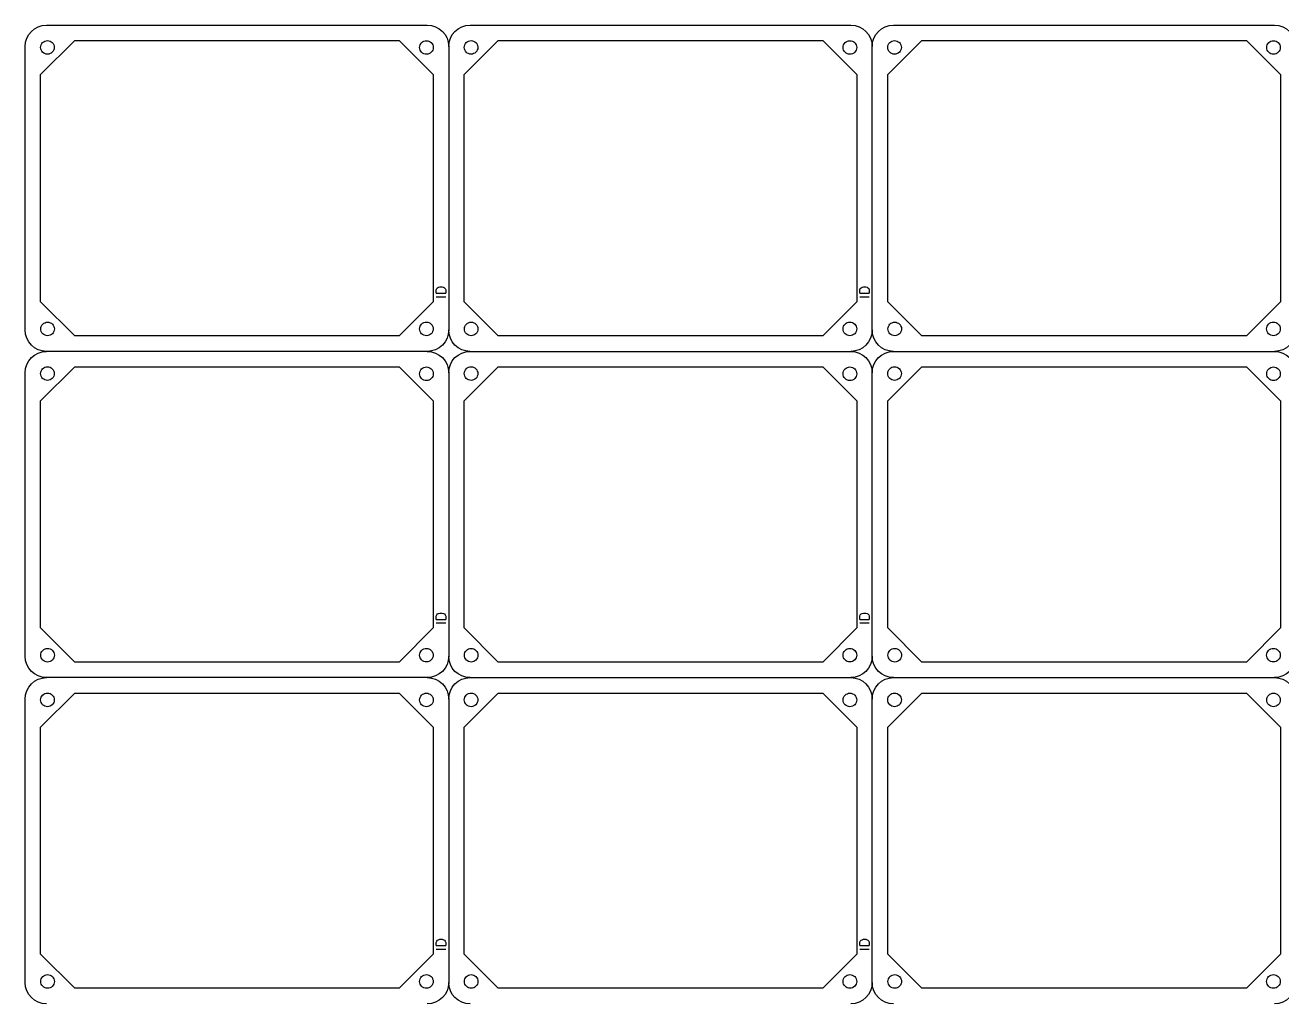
# Model space of a CAD drawing. Extents: x 0 to 498, y 0 to 383.
# Drawn here: x 0 to 295.4, y 153.4 to 383.5 of the extents above; entities that cross this region are included whole.
import ezdxf

# ---------------------------------------------------------------- set-up
doc = ezdxf.new("R2010")
doc.units = 0
doc.layers.get('0').update_dxf_attribs({"true_color": 0xffffff})

msp = doc.modelspace()

# ---------------------------------------------------------------- linework, layer by layer
at = {"color": 1, "true_color": 0xff0000}
for p, q in [((5.03, 383.5), (94.53, 383.5)), ((5.03, 383.5), (5.03, 383.5)), ((104.58, 383.5), (194.09, 383.5)), ((104.58, 383.5), (104.58, 383.5)), ((204.14, 383.5), (293.65, 383.5)), ((204.14, 383.5), (204.14, 383.5)), ((0, 311.83), (0, 378.47)), ((3.65, 371.87), (11.65, 379.87)), ((6.85, 378.27), (6.85, 378.27)), ((11.65, 379.87), (87.94, 379.87)), ((87.94, 379.87), (95.94, 371.87)), ((95.92, 378.24), (95.92, 378.24)), ((99.56, 378.47), (99.56, 311.83)), ((103.21, 371.87), (111.21, 379.87)), ((106.41, 378.27), (106.41, 378.27)), ((111.21, 379.87), (187.5, 379.87)), ((187.5, 379.87), (195.5, 371.87)), ((195.48, 378.24), (195.48, 378.24)), ((199.12, 311.83), (199.12, 378.47)), ((202.77, 371.87), (210.77, 379.87)), ((205.97, 378.27), (205.97, 378.27)), ((210.77, 379.87), (287.06, 379.87)), ((287.06, 379.87), (295.06, 371.87)), ((295.04, 378.24), (295.04, 378.24)), ((3.65, 318.47), (3.65, 371.87)), ((95.94, 371.87), (95.94, 318.47)), ((103.21, 318.47), (103.21, 371.87)), ((195.5, 371.87), (195.5, 318.47)), ((202.77, 318.47), (202.77, 371.87)), ((295.06, 371.87), (295.06, 318.47)), ((11.65, 310.47), (3.65, 318.47)), ((95.94, 318.47), (87.94, 310.47)), ((111.21, 310.47), (103.21, 318.47)), ((195.5, 318.47), (187.5, 310.47)), ((210.77, 310.47), (202.77, 318.47)), ((295.06, 318.47), (287.06, 310.47)), ((6.89, 312.07), (6.89, 312.07)), ((87.94, 310.47), (11.65, 310.47)), ((95.91, 312.08), (95.91, 312.08)), ((106.44, 312.07), (106.44, 312.07)), ((187.5, 310.47), (111.21, 310.47)), ((195.47, 312.08), (195.47, 312.08)), ((206, 312.07), (206, 312.07)), ((287.06, 310.47), (210.77, 310.47)), ((295.03, 312.08), (295.03, 312.08)), ((94.53, 306.8), (5.03, 306.8)), ((5.03, 306.8), (5.03, 306.8)), ((104.58, 306.8), (194.09, 306.8)), ((104.58, 306.8), (104.58, 306.8)), ((204.14, 306.8), (293.65, 306.8)), ((204.14, 306.8), (204.14, 306.8)), ((0, 235.13), (0, 301.77)), ((3.65, 295.17), (11.65, 303.17)), ((6.85, 301.57), (6.85, 301.57)), ((11.65, 303.17), (87.94, 303.17)), ((87.94, 303.17), (95.94, 295.17)), ((95.92, 301.54), (95.92, 301.54)), ((99.56, 301.77), (99.56, 235.13)), ((103.21, 295.17), (111.21, 303.17)), ((106.41, 301.57), (106.41, 301.57)), ((111.21, 303.17), (187.5, 303.17)), ((187.5, 303.17), (195.5, 295.17)), ((195.48, 301.54), (195.48, 301.54)), ((199.12, 235.13), (199.12, 301.77)), ((202.77, 295.17), (210.77, 303.17)), ((205.97, 301.57), (205.97, 301.57)), ((210.77, 303.17), (287.06, 303.17)), ((287.06, 303.17), (295.06, 295.17)), ((295.04, 301.54), (295.04, 301.54)), ((3.65, 241.77), (3.65, 295.17)), ((95.94, 295.17), (95.94, 241.77)), ((103.21, 241.77), (103.21, 295.17)), ((195.5, 295.17), (195.5, 241.77)), ((202.77, 241.77), (202.77, 295.17)), ((295.06, 295.17), (295.06, 241.77)), ((11.65, 233.77), (3.65, 241.77)), ((95.94, 241.77), (87.94, 233.77)), ((111.21, 233.77), (103.21, 241.77)), ((195.5, 241.77), (187.5, 233.77)), ((210.77, 233.77), (202.77, 241.77)), ((295.06, 241.77), (287.06, 233.77)), ((6.89, 235.37), (6.89, 235.37)), ((87.94, 233.77), (11.65, 233.77)), ((95.91, 235.38), (95.91, 235.38)), ((106.44, 235.37), (106.44, 235.37)), ((187.5, 233.77), (111.21, 233.77)), ((195.47, 235.38), (195.47, 235.38)), ((206, 235.37), (206, 235.37)), ((287.06, 233.77), (210.77, 233.77)), ((295.03, 235.38), (295.03, 235.38)), ((94.53, 230.1), (5.03, 230.1)), ((5.03, 230.1), (5.03, 230.1)), ((104.58, 230.1), (194.09, 230.1)), ((104.58, 230.1), (104.58, 230.1)), ((204.14, 230.1), (293.65, 230.1)), ((204.14, 230.1), (204.14, 230.1)), ((0, 158.43), (0, 225.07)), ((3.65, 218.47), (11.65, 226.47)), ((6.85, 224.87), (6.85, 224.87)), ((11.65, 226.47), (87.94, 226.47)), ((87.94, 226.47), (95.94, 218.47)), ((95.92, 224.84), (95.92, 224.84)), ((99.56, 225.07), (99.56, 158.43)), ((103.21, 218.47), (111.21, 226.47)), ((106.41, 224.87), (106.41, 224.87)), ((111.21, 226.47), (187.5, 226.47)), ((187.5, 226.47), (195.5, 218.47)), ((195.48, 224.84), (195.48, 224.84)), ((199.12, 158.43), (199.12, 225.07)), ((202.77, 218.47), (210.77, 226.47)), ((205.97, 224.87), (205.97, 224.87)), ((210.77, 226.47), (287.06, 226.47)), ((287.06, 226.47), (295.06, 218.47)), ((295.04, 224.84), (295.04, 224.84)), ((3.65, 165.07), (3.65, 218.47)), ((95.94, 218.47), (95.94, 165.07)), ((103.21, 165.07), (103.21, 218.47)), ((195.5, 218.47), (195.5, 165.07)), ((202.77, 165.07), (202.77, 218.47)), ((295.06, 218.47), (295.06, 165.07)), ((11.65, 157.07), (3.65, 165.07)), ((95.94, 165.07), (87.94, 157.07)), ((111.21, 157.07), (103.21, 165.07)), ((195.5, 165.07), (187.5, 157.07)), ((210.77, 157.07), (202.77, 165.07)), ((295.06, 165.07), (287.06, 157.07)), ((6.89, 158.67), (6.89, 158.67)), ((87.94, 157.07), (11.65, 157.07)), ((95.91, 158.68), (95.91, 158.68)), ((106.44, 158.67), (106.44, 158.67)), ((187.5, 157.07), (111.21, 157.07)), ((195.47, 158.68), (195.47, 158.68)), ((206, 158.67), (206, 158.67)), ((287.06, 157.07), (210.77, 157.07)), ((295.03, 158.68), (295.03, 158.68))]:
    msp.add_line(p, q, dxfattribs=at)
at = {"color": 7, "true_color": 0xffffff}
for p, q in [((96.64, 321.24), (96.75, 321.55)), ((96.64, 320.49), (96.64, 321.24)), ((96.64, 320.49), (98.87, 320.49)), ((96.64, 319.65), (98.87, 319.65)), ((96.75, 321.55), (96.96, 321.76)), ((96.96, 321.76), (97.17, 321.87)), ((97.17, 321.87), (97.49, 321.98)), ((97.49, 321.98), (98.02, 321.98)), ((98.02, 321.98), (98.34, 321.87)), ((98.34, 321.87), (98.55, 321.76)), ((98.55, 321.76), (98.76, 321.55)), ((98.76, 321.55), (98.87, 321.24)), ((98.87, 321.24), (98.87, 320.49)), ((196.2, 321.24), (196.31, 321.55)), ((196.2, 320.49), (196.2, 321.24)), ((196.2, 320.49), (198.42, 320.49)), ((196.2, 319.65), (198.42, 319.65)), ((196.31, 321.55), (196.52, 321.76)), ((196.52, 321.76), (196.73, 321.87)), ((196.73, 321.87), (197.05, 321.98)), ((197.05, 321.98), (197.58, 321.98)), ((197.58, 321.98), (197.9, 321.87)), ((197.9, 321.87), (198.11, 321.76)), ((198.11, 321.76), (198.32, 321.55)), ((198.32, 321.55), (198.42, 321.24)), ((198.42, 321.24), (198.42, 320.49)), ((97.17, 245.17), (97.49, 245.28)), ((97.49, 245.28), (98.02, 245.28)), ((98.02, 245.28), (98.34, 245.17)), ((196.73, 245.17), (197.05, 245.28)), ((197.05, 245.28), (197.58, 245.28)), ((197.58, 245.28), (197.9, 245.17)), ((96.64, 244.54), (96.75, 244.85)), ((96.64, 243.79), (96.64, 244.54)), ((96.64, 243.79), (98.87, 243.79)), ((96.64, 242.95), (98.87, 242.95)), ((96.75, 244.85), (96.96, 245.06)), ((96.96, 245.06), (97.17, 245.17)), ((98.34, 245.17), (98.55, 245.06)), ((98.55, 245.06), (98.76, 244.85)), ((98.76, 244.85), (98.87, 244.54)), ((98.87, 244.54), (98.87, 243.79)), ((196.2, 244.54), (196.31, 244.85)), ((196.2, 243.79), (196.2, 244.54)), ((196.2, 243.79), (198.42, 243.79)), ((196.2, 242.95), (198.42, 242.95)), ((196.31, 244.85), (196.52, 245.06)), ((196.52, 245.06), (196.73, 245.17)), ((197.9, 245.17), (198.11, 245.06)), ((198.11, 245.06), (198.32, 244.85)), ((198.32, 244.85), (198.42, 244.54)), ((198.42, 244.54), (198.42, 243.79)), ((96.96, 168.36), (97.17, 168.47)), ((97.17, 168.47), (97.49, 168.58)), ((97.49, 168.58), (98.02, 168.58)), ((98.02, 168.58), (98.34, 168.47)), ((98.34, 168.47), (98.55, 168.36)), ((196.52, 168.36), (196.73, 168.47)), ((196.73, 168.47), (197.05, 168.58)), ((197.05, 168.58), (197.58, 168.58)), ((197.58, 168.58), (197.9, 168.47)), ((197.9, 168.47), (198.11, 168.36)), ((96.64, 167.84), (96.75, 168.15)), ((96.64, 167.09), (96.64, 167.84)), ((96.64, 167.09), (98.87, 167.09)), ((96.64, 166.25), (98.87, 166.25)), ((96.75, 168.15), (96.96, 168.36)), ((98.55, 168.36), (98.76, 168.15)), ((98.76, 168.15), (98.87, 167.84)), ((98.87, 167.84), (98.87, 167.09)), ((196.2, 167.84), (196.31, 168.15)), ((196.2, 167.09), (196.2, 167.84)), ((196.2, 167.09), (198.42, 167.09)), ((196.2, 166.25), (198.42, 166.25)), ((196.31, 168.15), (196.52, 168.36)), ((198.11, 168.36), (198.32, 168.15)), ((198.32, 168.15), (198.42, 167.84)), ((198.42, 167.84), (198.42, 167.09))]:
    msp.add_line(p, q, dxfattribs=at)
at = {"color": 1, "true_color": 0xff0000}
for points in [[(0, 378.47), (0, 381.25), (2.24, 383.5), (5.03, 383.5)], [(94.53, 383.5), (97.32, 383.5), (99.56, 381.25), (99.56, 378.47)], [(99.56, 378.47), (99.56, 381.25), (101.8, 383.5), (104.58, 383.5)], [(194.09, 383.5), (196.88, 383.5), (199.12, 381.25), (199.12, 378.47)], [(199.12, 378.47), (199.12, 381.25), (201.36, 383.5), (204.14, 383.5)], [(293.65, 383.5), (296.44, 383.5), (298.68, 381.25), (298.68, 378.47)], [(3.65, 378.27), (3.65, 378.69), (3.82, 379.1), (4.12, 379.4)], [(4.12, 377.14), (3.82, 377.44), (3.65, 377.84), (3.65, 378.27)], [(4.12, 379.4), (4.42, 379.7), (4.83, 379.87), (5.25, 379.87)], [(5.25, 379.87), (5.67, 379.87), (6.08, 379.7), (6.38, 379.4)], [(6.38, 379.4), (6.68, 379.1), (6.85, 378.69), (6.85, 378.27)], [(6.85, 378.27), (6.85, 377.84), (6.68, 377.44), (6.38, 377.14)], [(92.72, 378.24), (92.72, 378.67), (92.89, 379.08), (93.19, 379.38)], [(93.19, 377.11), (92.89, 377.41), (92.72, 377.82), (92.72, 378.24)], [(93.19, 379.38), (93.49, 379.68), (93.9, 379.84), (94.32, 379.84)], [(94.32, 379.84), (94.75, 379.84), (95.15, 379.68), (95.45, 379.38)], [(95.45, 379.38), (95.75, 379.08), (95.92, 378.67), (95.92, 378.24)], [(95.92, 378.24), (95.92, 377.82), (95.75, 377.41), (95.45, 377.11)], [(103.21, 378.27), (103.21, 378.69), (103.38, 379.1), (103.68, 379.4)], [(103.68, 377.14), (103.38, 377.44), (103.21, 377.84), (103.21, 378.27)], [(103.68, 379.4), (103.98, 379.7), (104.38, 379.87), (104.81, 379.87)], [(104.81, 379.87), (105.23, 379.87), (105.64, 379.7), (105.94, 379.4)], [(105.94, 379.4), (106.24, 379.1), (106.41, 378.69), (106.41, 378.27)], [(106.41, 378.27), (106.41, 377.84), (106.24, 377.44), (105.94, 377.14)], [(192.28, 378.24), (192.28, 378.67), (192.45, 379.08), (192.75, 379.38)], [(192.75, 377.11), (192.45, 377.41), (192.28, 377.82), (192.28, 378.24)], [(192.75, 379.38), (193.05, 379.68), (193.46, 379.84), (193.88, 379.84)], [(193.88, 379.84), (194.31, 379.84), (194.71, 379.68), (195.01, 379.38)], [(195.01, 379.38), (195.31, 379.08), (195.48, 378.67), (195.48, 378.24)], [(195.48, 378.24), (195.48, 377.82), (195.31, 377.41), (195.01, 377.11)], [(202.77, 378.27), (202.77, 378.69), (202.94, 379.1), (203.24, 379.4)], [(203.24, 377.14), (202.94, 377.44), (202.77, 377.84), (202.77, 378.27)], [(203.24, 379.4), (203.54, 379.7), (203.94, 379.87), (204.37, 379.87)], [(204.37, 379.87), (204.79, 379.87), (205.2, 379.7), (205.5, 379.4)], [(205.5, 379.4), (205.8, 379.1), (205.97, 378.69), (205.97, 378.27)], [(205.97, 378.27), (205.97, 377.84), (205.8, 377.44), (205.5, 377.14)], [(291.84, 378.24), (291.84, 378.67), (292.01, 379.08), (292.31, 379.38)], [(292.31, 377.11), (292.01, 377.41), (291.84, 377.82), (291.84, 378.24)], [(292.31, 379.38), (292.61, 379.68), (293.02, 379.84), (293.44, 379.84)], [(293.44, 379.84), (293.87, 379.84), (294.27, 379.68), (294.57, 379.38)], [(294.57, 379.38), (294.87, 379.08), (295.04, 378.67), (295.04, 378.24)], [(295.04, 378.24), (295.04, 377.82), (294.87, 377.41), (294.57, 377.11)], [(5.25, 376.67), (4.83, 376.67), (4.42, 376.84), (4.12, 377.14)], [(6.38, 377.14), (6.08, 376.84), (5.67, 376.67), (5.25, 376.67)], [(94.32, 376.64), (93.9, 376.64), (93.49, 376.81), (93.19, 377.11)], [(95.45, 377.11), (95.15, 376.81), (94.75, 376.64), (94.32, 376.64)], [(104.81, 376.67), (104.38, 376.67), (103.98, 376.84), (103.68, 377.14)], [(105.94, 377.14), (105.64, 376.84), (105.23, 376.67), (104.81, 376.67)], [(193.88, 376.64), (193.46, 376.64), (193.05, 376.81), (192.75, 377.11)], [(195.01, 377.11), (194.71, 376.81), (194.31, 376.64), (193.88, 376.64)], [(204.37, 376.67), (203.94, 376.67), (203.54, 376.84), (203.24, 377.14)], [(205.5, 377.14), (205.2, 376.84), (204.79, 376.67), (204.37, 376.67)], [(293.44, 376.64), (293.02, 376.64), (292.61, 376.81), (292.31, 377.11)], [(294.57, 377.11), (294.27, 376.81), (293.87, 376.64), (293.44, 376.64)], [(3.69, 312.07), (3.69, 312.49), (3.85, 312.9), (4.15, 313.2)], [(4.15, 313.2), (4.45, 313.5), (4.86, 313.67), (5.29, 313.67)], [(5.29, 313.67), (5.71, 313.67), (6.12, 313.5), (6.42, 313.2)], [(6.42, 313.2), (6.72, 312.9), (6.89, 312.49), (6.89, 312.07)], [(92.71, 312.08), (92.71, 312.5), (92.88, 312.91), (93.18, 313.21)], [(93.18, 313.21), (93.48, 313.51), (93.89, 313.68), (94.31, 313.68)], [(94.31, 313.68), (94.74, 313.68), (95.15, 313.51), (95.45, 313.21)], [(95.45, 313.21), (95.75, 312.91), (95.91, 312.5), (95.91, 312.08)], [(103.24, 312.07), (103.24, 312.49), (103.41, 312.9), (103.71, 313.2)], [(103.71, 313.2), (104.01, 313.5), (104.42, 313.67), (104.84, 313.67)], [(104.84, 313.67), (105.27, 313.67), (105.68, 313.5), (105.98, 313.2)], [(105.98, 313.2), (106.28, 312.9), (106.44, 312.49), (106.44, 312.07)], [(192.27, 312.08), (192.27, 312.5), (192.44, 312.91), (192.74, 313.21)], [(192.74, 313.21), (193.04, 313.51), (193.45, 313.68), (193.87, 313.68)], [(193.87, 313.68), (194.3, 313.68), (194.7, 313.51), (195, 313.21)], [(195, 313.21), (195.31, 312.91), (195.47, 312.5), (195.47, 312.08)], [(202.8, 312.07), (202.8, 312.49), (202.97, 312.9), (203.27, 313.2)], [(203.27, 313.2), (203.57, 313.5), (203.98, 313.67), (204.4, 313.67)], [(204.4, 313.67), (204.83, 313.67), (205.24, 313.5), (205.54, 313.2)], [(205.54, 313.2), (205.84, 312.9), (206, 312.49), (206, 312.07)], [(291.83, 312.08), (291.83, 312.5), (292, 312.91), (292.3, 313.21)], [(292.3, 313.21), (292.6, 313.51), (293.01, 313.68), (293.43, 313.68)], [(293.43, 313.68), (293.86, 313.68), (294.26, 313.51), (294.56, 313.21)], [(294.56, 313.21), (294.86, 312.91), (295.03, 312.5), (295.03, 312.08)], [(5.03, 306.8), (2.24, 306.8), (0, 309.04), (0, 311.83)], [(4.15, 310.94), (3.85, 311.24), (3.69, 311.64), (3.69, 312.07)], [(5.29, 310.47), (4.86, 310.47), (4.45, 310.64), (4.15, 310.94)], [(6.42, 310.94), (6.12, 310.64), (5.71, 310.47), (5.29, 310.47)], [(6.89, 312.07), (6.89, 311.64), (6.72, 311.24), (6.42, 310.94)], [(93.18, 310.94), (92.88, 311.24), (92.71, 311.65), (92.71, 312.08)], [(94.31, 310.48), (93.89, 310.48), (93.48, 310.64), (93.18, 310.94)], [(95.45, 310.94), (95.15, 310.64), (94.74, 310.48), (94.31, 310.48)], [(99.56, 311.83), (99.56, 309.04), (97.32, 306.8), (94.53, 306.8)], [(95.91, 312.08), (95.91, 311.65), (95.75, 311.24), (95.45, 310.94)], [(104.58, 306.8), (101.8, 306.8), (99.56, 309.04), (99.56, 311.83)], [(103.71, 310.94), (103.41, 311.24), (103.24, 311.64), (103.24, 312.07)], [(104.84, 310.47), (104.42, 310.47), (104.01, 310.64), (103.71, 310.94)], [(105.98, 310.94), (105.68, 310.64), (105.27, 310.47), (104.84, 310.47)], [(106.44, 312.07), (106.44, 311.64), (106.28, 311.24), (105.98, 310.94)], [(192.74, 310.94), (192.44, 311.24), (192.27, 311.65), (192.27, 312.08)], [(193.87, 310.48), (193.45, 310.48), (193.04, 310.64), (192.74, 310.94)], [(195, 310.94), (194.7, 310.64), (194.3, 310.48), (193.87, 310.48)], [(199.12, 311.83), (199.12, 309.04), (196.88, 306.8), (194.09, 306.8)], [(195.47, 312.08), (195.47, 311.65), (195.31, 311.24), (195, 310.94)], [(204.14, 306.8), (201.36, 306.8), (199.12, 309.04), (199.12, 311.83)], [(203.27, 310.94), (202.97, 311.24), (202.8, 311.64), (202.8, 312.07)], [(204.4, 310.47), (203.98, 310.47), (203.57, 310.64), (203.27, 310.94)], [(205.54, 310.94), (205.24, 310.64), (204.83, 310.47), (204.4, 310.47)], [(206, 312.07), (206, 311.64), (205.84, 311.24), (205.54, 310.94)], [(292.3, 310.94), (292, 311.24), (291.83, 311.65), (291.83, 312.08)], [(293.43, 310.48), (293.01, 310.48), (292.6, 310.64), (292.3, 310.94)], [(294.56, 310.94), (294.26, 310.64), (293.86, 310.48), (293.43, 310.48)], [(298.68, 311.83), (298.68, 309.04), (296.44, 306.8), (293.65, 306.8)], [(295.03, 312.08), (295.03, 311.65), (294.86, 311.24), (294.56, 310.94)], [(0, 301.77), (0, 304.55), (2.24, 306.8), (5.03, 306.8)], [(94.53, 306.8), (97.32, 306.8), (99.56, 304.55), (99.56, 301.77)], [(99.56, 301.77), (99.56, 304.55), (101.8, 306.8), (104.58, 306.8)], [(194.09, 306.8), (196.88, 306.8), (199.12, 304.55), (199.12, 301.77)], [(199.12, 301.77), (199.12, 304.55), (201.36, 306.8), (204.14, 306.8)], [(293.65, 306.8), (296.44, 306.8), (298.68, 304.55), (298.68, 301.77)], [(3.65, 301.57), (3.65, 301.99), (3.82, 302.4), (4.12, 302.7)], [(4.12, 300.44), (3.82, 300.74), (3.65, 301.14), (3.65, 301.57)], [(4.12, 302.7), (4.42, 303), (4.83, 303.17), (5.25, 303.17)], [(5.25, 303.17), (5.67, 303.17), (6.08, 303), (6.38, 302.7)], [(6.38, 302.7), (6.68, 302.4), (6.85, 301.99), (6.85, 301.57)], [(6.85, 301.57), (6.85, 301.14), (6.68, 300.74), (6.38, 300.44)], [(92.72, 301.54), (92.72, 301.97), (92.89, 302.38), (93.19, 302.68)], [(93.19, 300.41), (92.89, 300.71), (92.72, 301.12), (92.72, 301.54)], [(93.19, 302.68), (93.49, 302.98), (93.9, 303.14), (94.32, 303.14)], [(94.32, 303.14), (94.75, 303.14), (95.15, 302.98), (95.45, 302.68)], [(95.45, 302.68), (95.75, 302.38), (95.92, 301.97), (95.92, 301.54)], [(95.92, 301.54), (95.92, 301.12), (95.75, 300.71), (95.45, 300.41)], [(103.21, 301.57), (103.21, 301.99), (103.38, 302.4), (103.68, 302.7)], [(103.68, 300.44), (103.38, 300.74), (103.21, 301.14), (103.21, 301.57)], [(103.68, 302.7), (103.98, 303), (104.38, 303.17), (104.81, 303.17)], [(104.81, 303.17), (105.23, 303.17), (105.64, 303), (105.94, 302.7)], [(105.94, 302.7), (106.24, 302.4), (106.41, 301.99), (106.41, 301.57)], [(106.41, 301.57), (106.41, 301.14), (106.24, 300.74), (105.94, 300.44)], [(192.28, 301.54), (192.28, 301.97), (192.45, 302.38), (192.75, 302.68)], [(192.75, 300.41), (192.45, 300.71), (192.28, 301.12), (192.28, 301.54)], [(192.75, 302.68), (193.05, 302.98), (193.46, 303.14), (193.88, 303.14)], [(193.88, 303.14), (194.31, 303.14), (194.71, 302.98), (195.01, 302.68)], [(195.01, 302.68), (195.31, 302.38), (195.48, 301.97), (195.48, 301.54)], [(195.48, 301.54), (195.48, 301.12), (195.31, 300.71), (195.01, 300.41)], [(202.77, 301.57), (202.77, 301.99), (202.94, 302.4), (203.24, 302.7)], [(203.24, 300.44), (202.94, 300.74), (202.77, 301.14), (202.77, 301.57)], [(203.24, 302.7), (203.54, 303), (203.94, 303.17), (204.37, 303.17)], [(204.37, 303.17), (204.79, 303.17), (205.2, 303), (205.5, 302.7)], [(205.5, 302.7), (205.8, 302.4), (205.97, 301.99), (205.97, 301.57)], [(205.97, 301.57), (205.97, 301.14), (205.8, 300.74), (205.5, 300.44)], [(291.84, 301.54), (291.84, 301.97), (292.01, 302.38), (292.31, 302.68)], [(292.31, 300.41), (292.01, 300.71), (291.84, 301.12), (291.84, 301.54)], [(292.31, 302.68), (292.61, 302.98), (293.02, 303.14), (293.44, 303.14)], [(293.44, 303.14), (293.87, 303.14), (294.27, 302.98), (294.57, 302.68)], [(294.57, 302.68), (294.87, 302.38), (295.04, 301.97), (295.04, 301.54)], [(295.04, 301.54), (295.04, 301.12), (294.87, 300.71), (294.57, 300.41)], [(5.25, 299.97), (4.83, 299.97), (4.42, 300.14), (4.12, 300.44)], [(6.38, 300.44), (6.08, 300.14), (5.67, 299.97), (5.25, 299.97)], [(94.32, 299.94), (93.9, 299.94), (93.49, 300.11), (93.19, 300.41)], [(95.45, 300.41), (95.15, 300.11), (94.75, 299.94), (94.32, 299.94)], [(104.81, 299.97), (104.38, 299.97), (103.98, 300.14), (103.68, 300.44)], [(105.94, 300.44), (105.64, 300.14), (105.23, 299.97), (104.81, 299.97)], [(193.88, 299.94), (193.46, 299.94), (193.05, 300.11), (192.75, 300.41)], [(195.01, 300.41), (194.71, 300.11), (194.31, 299.94), (193.88, 299.94)], [(204.37, 299.97), (203.94, 299.97), (203.54, 300.14), (203.24, 300.44)], [(205.5, 300.44), (205.2, 300.14), (204.79, 299.97), (204.37, 299.97)], [(293.44, 299.94), (293.02, 299.94), (292.61, 300.11), (292.31, 300.41)], [(294.57, 300.41), (294.27, 300.11), (293.87, 299.94), (293.44, 299.94)], [(3.69, 235.37), (3.69, 235.79), (3.85, 236.2), (4.15, 236.5)], [(4.15, 236.5), (4.45, 236.8), (4.86, 236.97), (5.29, 236.97)], [(5.29, 236.97), (5.71, 236.97), (6.12, 236.8), (6.42, 236.5)], [(6.42, 236.5), (6.72, 236.2), (6.89, 235.79), (6.89, 235.37)], [(92.71, 235.38), (92.71, 235.8), (92.88, 236.21), (93.18, 236.51)], [(93.18, 236.51), (93.48, 236.81), (93.89, 236.98), (94.31, 236.98)], [(94.31, 236.98), (94.74, 236.98), (95.15, 236.81), (95.45, 236.51)], [(95.45, 236.51), (95.75, 236.21), (95.91, 235.8), (95.91, 235.38)], [(103.24, 235.37), (103.24, 235.79), (103.41, 236.2), (103.71, 236.5)], [(103.71, 236.5), (104.01, 236.8), (104.42, 236.97), (104.84, 236.97)], [(104.84, 236.97), (105.27, 236.97), (105.68, 236.8), (105.98, 236.5)], [(105.98, 236.5), (106.28, 236.2), (106.44, 235.79), (106.44, 235.37)], [(192.27, 235.38), (192.27, 235.8), (192.44, 236.21), (192.74, 236.51)], [(192.74, 236.51), (193.04, 236.81), (193.45, 236.98), (193.87, 236.98)], [(193.87, 236.98), (194.3, 236.98), (194.7, 236.81), (195, 236.51)], [(195, 236.51), (195.31, 236.21), (195.47, 235.8), (195.47, 235.38)], [(202.8, 235.37), (202.8, 235.79), (202.97, 236.2), (203.27, 236.5)], [(203.27, 236.5), (203.57, 236.8), (203.98, 236.97), (204.4, 236.97)], [(204.4, 236.97), (204.83, 236.97), (205.24, 236.8), (205.54, 236.5)], [(205.54, 236.5), (205.84, 236.2), (206, 235.79), (206, 235.37)], [(291.83, 235.38), (291.83, 235.8), (292, 236.21), (292.3, 236.51)], [(292.3, 236.51), (292.6, 236.81), (293.01, 236.98), (293.43, 236.98)], [(293.43, 236.98), (293.86, 236.98), (294.26, 236.81), (294.56, 236.51)], [(294.56, 236.51), (294.86, 236.21), (295.03, 235.8), (295.03, 235.38)], [(5.03, 230.1), (2.24, 230.1), (0, 232.34), (0, 235.13)], [(4.15, 234.24), (3.85, 234.54), (3.69, 234.94), (3.69, 235.37)], [(5.29, 233.77), (4.86, 233.77), (4.45, 233.94), (4.15, 234.24)], [(6.42, 234.24), (6.12, 233.94), (5.71, 233.77), (5.29, 233.77)], [(6.89, 235.37), (6.89, 234.94), (6.72, 234.54), (6.42, 234.24)], [(93.18, 234.25), (92.88, 234.55), (92.71, 234.95), (92.71, 235.38)], [(94.31, 233.78), (93.89, 233.78), (93.48, 233.95), (93.18, 234.25)], [(95.45, 234.25), (95.15, 233.95), (94.74, 233.78), (94.31, 233.78)], [(99.56, 235.13), (99.56, 232.34), (97.32, 230.1), (94.53, 230.1)], [(95.91, 235.38), (95.91, 234.95), (95.75, 234.55), (95.45, 234.25)], [(104.58, 230.1), (101.8, 230.1), (99.56, 232.34), (99.56, 235.13)], [(103.71, 234.24), (103.41, 234.54), (103.24, 234.94), (103.24, 235.37)], [(104.84, 233.77), (104.42, 233.77), (104.01, 233.94), (103.71, 234.24)], [(105.98, 234.24), (105.68, 233.94), (105.27, 233.77), (104.84, 233.77)], [(106.44, 235.37), (106.44, 234.94), (106.28, 234.54), (105.98, 234.24)], [(192.74, 234.25), (192.44, 234.55), (192.27, 234.95), (192.27, 235.38)], [(193.87, 233.78), (193.45, 233.78), (193.04, 233.95), (192.74, 234.25)], [(195, 234.25), (194.7, 233.95), (194.3, 233.78), (193.87, 233.78)], [(199.12, 235.13), (199.12, 232.34), (196.88, 230.1), (194.09, 230.1)], [(195.47, 235.38), (195.47, 234.95), (195.31, 234.55), (195, 234.25)], [(204.14, 230.1), (201.36, 230.1), (199.12, 232.34), (199.12, 235.13)], [(203.27, 234.24), (202.97, 234.54), (202.8, 234.94), (202.8, 235.37)], [(204.4, 233.77), (203.98, 233.77), (203.57, 233.94), (203.27, 234.24)], [(205.54, 234.24), (205.24, 233.94), (204.83, 233.77), (204.4, 233.77)], [(206, 235.37), (206, 234.94), (205.84, 234.54), (205.54, 234.24)], [(292.3, 234.25), (292, 234.55), (291.83, 234.95), (291.83, 235.38)], [(293.43, 233.78), (293.01, 233.78), (292.6, 233.95), (292.3, 234.25)], [(294.56, 234.25), (294.26, 233.95), (293.86, 233.78), (293.43, 233.78)], [(298.68, 235.13), (298.68, 232.34), (296.44, 230.1), (293.65, 230.1)], [(295.03, 235.38), (295.03, 234.95), (294.86, 234.55), (294.56, 234.25)], [(0, 225.07), (0, 227.85), (2.24, 230.1), (5.03, 230.1)], [(94.53, 230.1), (97.32, 230.1), (99.56, 227.85), (99.56, 225.07)], [(99.56, 225.07), (99.56, 227.85), (101.8, 230.1), (104.58, 230.1)], [(194.09, 230.1), (196.88, 230.1), (199.12, 227.85), (199.12, 225.07)], [(199.12, 225.07), (199.12, 227.85), (201.36, 230.1), (204.14, 230.1)], [(293.65, 230.1), (296.44, 230.1), (298.68, 227.85), (298.68, 225.07)], [(3.65, 224.87), (3.65, 225.29), (3.82, 225.7), (4.12, 226)], [(4.12, 223.74), (3.82, 224.04), (3.65, 224.44), (3.65, 224.87)], [(4.12, 226), (4.42, 226.3), (4.83, 226.47), (5.25, 226.47)], [(5.25, 226.47), (5.67, 226.47), (6.08, 226.3), (6.38, 226)], [(6.38, 226), (6.68, 225.7), (6.85, 225.29), (6.85, 224.87)], [(6.85, 224.87), (6.85, 224.44), (6.68, 224.04), (6.38, 223.74)], [(92.72, 224.84), (92.72, 225.27), (92.89, 225.68), (93.19, 225.98)], [(93.19, 223.71), (92.89, 224.01), (92.72, 224.42), (92.72, 224.84)], [(93.19, 225.98), (93.49, 226.28), (93.9, 226.44), (94.32, 226.44)], [(94.32, 226.44), (94.75, 226.44), (95.15, 226.28), (95.45, 225.98)], [(95.45, 225.98), (95.75, 225.68), (95.92, 225.27), (95.92, 224.84)], [(95.92, 224.84), (95.92, 224.42), (95.75, 224.01), (95.45, 223.71)], [(103.21, 224.87), (103.21, 225.29), (103.38, 225.7), (103.68, 226)], [(103.68, 223.74), (103.38, 224.04), (103.21, 224.44), (103.21, 224.87)], [(103.68, 226), (103.98, 226.3), (104.38, 226.47), (104.81, 226.47)], [(104.81, 226.47), (105.23, 226.47), (105.64, 226.3), (105.94, 226)], [(105.94, 226), (106.24, 225.7), (106.41, 225.29), (106.41, 224.87)], [(106.41, 224.87), (106.41, 224.44), (106.24, 224.04), (105.94, 223.74)], [(192.28, 224.84), (192.28, 225.27), (192.45, 225.68), (192.75, 225.98)], [(192.75, 223.71), (192.45, 224.01), (192.28, 224.42), (192.28, 224.84)], [(192.75, 225.98), (193.05, 226.28), (193.46, 226.44), (193.88, 226.44)], [(193.88, 226.44), (194.31, 226.44), (194.71, 226.28), (195.01, 225.98)], [(195.01, 225.98), (195.31, 225.68), (195.48, 225.27), (195.48, 224.84)], [(195.48, 224.84), (195.48, 224.42), (195.31, 224.01), (195.01, 223.71)], [(202.77, 224.87), (202.77, 225.29), (202.94, 225.7), (203.24, 226)], [(203.24, 223.74), (202.94, 224.04), (202.77, 224.44), (202.77, 224.87)], [(203.24, 226), (203.54, 226.3), (203.94, 226.47), (204.37, 226.47)], [(204.37, 226.47), (204.79, 226.47), (205.2, 226.3), (205.5, 226)], [(205.5, 226), (205.8, 225.7), (205.97, 225.29), (205.97, 224.87)], [(205.97, 224.87), (205.97, 224.44), (205.8, 224.04), (205.5, 223.74)], [(291.84, 224.84), (291.84, 225.27), (292.01, 225.68), (292.31, 225.98)], [(292.31, 223.71), (292.01, 224.01), (291.84, 224.42), (291.84, 224.84)], [(292.31, 225.98), (292.61, 226.28), (293.02, 226.44), (293.44, 226.44)], [(293.44, 226.44), (293.87, 226.44), (294.27, 226.28), (294.57, 225.98)], [(294.57, 225.98), (294.87, 225.68), (295.04, 225.27), (295.04, 224.84)], [(295.04, 224.84), (295.04, 224.42), (294.87, 224.01), (294.57, 223.71)], [(5.25, 223.27), (4.83, 223.27), (4.42, 223.44), (4.12, 223.74)], [(6.38, 223.74), (6.08, 223.44), (5.67, 223.27), (5.25, 223.27)], [(94.32, 223.24), (93.9, 223.24), (93.49, 223.41), (93.19, 223.71)], [(95.45, 223.71), (95.15, 223.41), (94.75, 223.24), (94.32, 223.24)], [(104.81, 223.27), (104.38, 223.27), (103.98, 223.44), (103.68, 223.74)], [(105.94, 223.74), (105.64, 223.44), (105.23, 223.27), (104.81, 223.27)], [(193.88, 223.24), (193.46, 223.24), (193.05, 223.41), (192.75, 223.71)], [(195.01, 223.71), (194.71, 223.41), (194.31, 223.24), (193.88, 223.24)], [(204.37, 223.27), (203.94, 223.27), (203.54, 223.44), (203.24, 223.74)], [(205.5, 223.74), (205.2, 223.44), (204.79, 223.27), (204.37, 223.27)], [(293.44, 223.24), (293.02, 223.24), (292.61, 223.41), (292.31, 223.71)], [(294.57, 223.71), (294.27, 223.41), (293.87, 223.24), (293.44, 223.24)], [(3.69, 158.67), (3.69, 159.09), (3.85, 159.5), (4.15, 159.8)], [(4.15, 159.8), (4.45, 160.1), (4.86, 160.27), (5.29, 160.27)], [(5.29, 160.27), (5.71, 160.27), (6.12, 160.1), (6.42, 159.8)], [(6.42, 159.8), (6.72, 159.5), (6.89, 159.09), (6.89, 158.67)], [(92.71, 158.68), (92.71, 159.1), (92.88, 159.51), (93.18, 159.81)], [(93.18, 159.81), (93.48, 160.11), (93.89, 160.28), (94.31, 160.28)], [(94.31, 160.28), (94.74, 160.28), (95.15, 160.11), (95.45, 159.81)], [(95.45, 159.81), (95.75, 159.51), (95.91, 159.1), (95.91, 158.68)], [(103.24, 158.67), (103.24, 159.09), (103.41, 159.5), (103.71, 159.8)], [(103.71, 159.8), (104.01, 160.1), (104.42, 160.27), (104.84, 160.27)], [(104.84, 160.27), (105.27, 160.27), (105.68, 160.1), (105.98, 159.8)], [(105.98, 159.8), (106.28, 159.5), (106.44, 159.09), (106.44, 158.67)], [(192.27, 158.68), (192.27, 159.1), (192.44, 159.51), (192.74, 159.81)], [(192.74, 159.81), (193.04, 160.11), (193.45, 160.28), (193.87, 160.28)], [(193.87, 160.28), (194.3, 160.28), (194.7, 160.11), (195, 159.81)], [(195, 159.81), (195.31, 159.51), (195.47, 159.1), (195.47, 158.68)], [(202.8, 158.67), (202.8, 159.09), (202.97, 159.5), (203.27, 159.8)], [(203.27, 159.8), (203.57, 160.1), (203.98, 160.27), (204.4, 160.27)], [(204.4, 160.27), (204.83, 160.27), (205.24, 160.1), (205.54, 159.8)], [(205.54, 159.8), (205.84, 159.5), (206, 159.09), (206, 158.67)], [(291.83, 158.68), (291.83, 159.1), (292, 159.51), (292.3, 159.81)], [(292.3, 159.81), (292.6, 160.11), (293.01, 160.28), (293.43, 160.28)], [(293.43, 160.28), (293.86, 160.28), (294.26, 160.11), (294.56, 159.81)], [(294.56, 159.81), (294.86, 159.51), (295.03, 159.1), (295.03, 158.68)], [(5.03, 153.4), (2.24, 153.4), (0, 155.64), (0, 158.43)], [(4.15, 157.54), (3.85, 157.84), (3.69, 158.24), (3.69, 158.67)], [(5.29, 157.07), (4.86, 157.07), (4.45, 157.24), (4.15, 157.54)], [(6.42, 157.54), (6.12, 157.24), (5.71, 157.07), (5.29, 157.07)], [(6.89, 158.67), (6.89, 158.24), (6.72, 157.84), (6.42, 157.54)], [(93.18, 157.55), (92.88, 157.85), (92.71, 158.25), (92.71, 158.68)], [(94.31, 157.08), (93.89, 157.08), (93.48, 157.25), (93.18, 157.55)], [(95.45, 157.55), (95.15, 157.25), (94.74, 157.08), (94.31, 157.08)], [(99.56, 158.43), (99.56, 155.64), (97.32, 153.4), (94.53, 153.4)], [(95.91, 158.68), (95.91, 158.25), (95.75, 157.85), (95.45, 157.55)], [(104.58, 153.4), (101.8, 153.4), (99.56, 155.64), (99.56, 158.43)], [(103.71, 157.54), (103.41, 157.84), (103.24, 158.24), (103.24, 158.67)], [(104.84, 157.07), (104.42, 157.07), (104.01, 157.24), (103.71, 157.54)], [(105.98, 157.54), (105.68, 157.24), (105.27, 157.07), (104.84, 157.07)], [(106.44, 158.67), (106.44, 158.24), (106.28, 157.84), (105.98, 157.54)], [(192.74, 157.55), (192.44, 157.85), (192.27, 158.25), (192.27, 158.68)], [(193.87, 157.08), (193.45, 157.08), (193.04, 157.25), (192.74, 157.55)], [(195, 157.55), (194.7, 157.25), (194.3, 157.08), (193.87, 157.08)], [(199.12, 158.43), (199.12, 155.64), (196.88, 153.4), (194.09, 153.4)], [(195.47, 158.68), (195.47, 158.25), (195.31, 157.85), (195, 157.55)], [(204.14, 153.4), (201.36, 153.4), (199.12, 155.64), (199.12, 158.43)], [(203.27, 157.54), (202.97, 157.84), (202.8, 158.24), (202.8, 158.67)], [(204.4, 157.07), (203.98, 157.07), (203.57, 157.24), (203.27, 157.54)], [(205.54, 157.54), (205.24, 157.24), (204.83, 157.07), (204.4, 157.07)], [(206, 158.67), (206, 158.24), (205.84, 157.84), (205.54, 157.54)], [(292.3, 157.55), (292, 157.85), (291.83, 158.25), (291.83, 158.68)], [(293.43, 157.08), (293.01, 157.08), (292.6, 157.25), (292.3, 157.55)], [(294.56, 157.55), (294.26, 157.25), (293.86, 157.08), (293.43, 157.08)], [(298.68, 158.43), (298.68, 155.64), (296.44, 153.4), (293.65, 153.4)], [(295.03, 158.68), (295.03, 158.25), (294.86, 157.85), (294.56, 157.55)]]:
    msp.add_open_spline(points, degree=3, dxfattribs=at)

doc.saveas('drawing.dxf')
